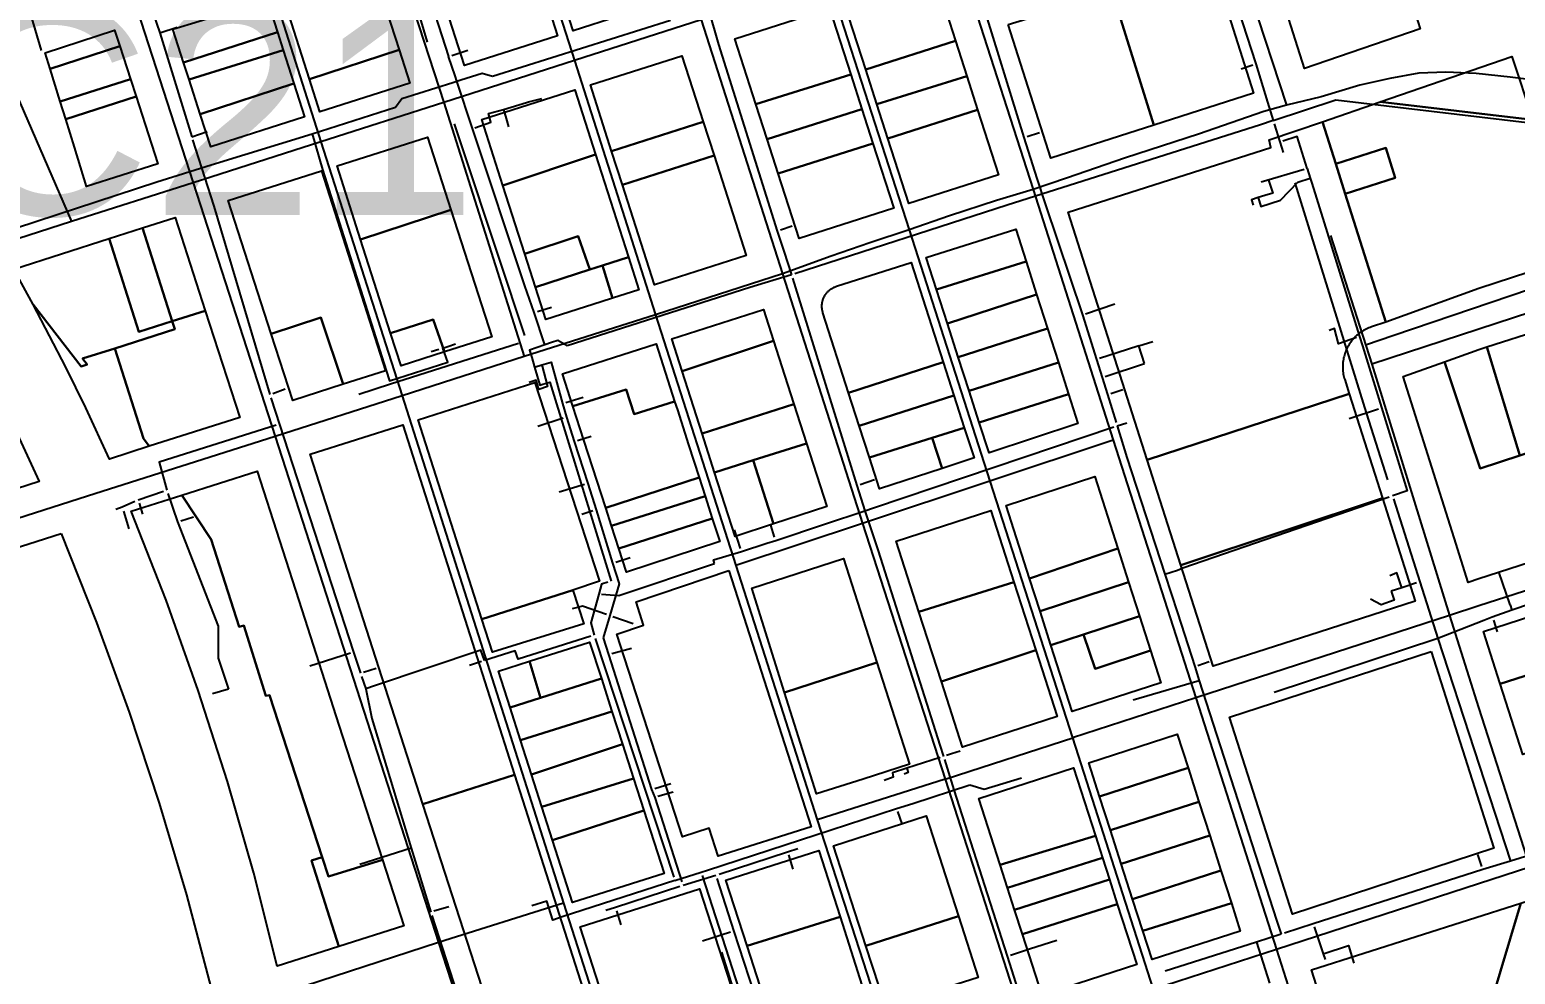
# Model space of a CAD drawing. Extents: x 1876309 to 1899261, y 443723 to 466661.
# Drawn here: x 1890932 to 1893052, y 455498 to 456847 of the extents above; entities that cross this region are included whole.
import ezdxf

# ---------------------------------------------------------------- set-up
doc = ezdxf.new("R2010")
doc.units = 0
doc.header["$MEASUREMENT"] = 0
for name, color, linetype in [('Parcels', 31, 'Continuous'), ('Roads', 7, 'Continuous'), ('TEXT', 2, 'Continuous'), ('Waterlines', 5, 'Continuous')]:
    doc.layers.add(name, color=color, linetype=linetype)
doc.styles.get("Standard").update_dxf_attribs({"font": 'arial.ttf', "height": 300})

msp = doc.modelspace()

# ---------------------------------------------------------------- linework, layer by layer
at = {"layer": 'Parcels'}
for points in [[(1892446.9, 456995.8), (1892588.1, 457041), (1892678.8, 456755.8), (1892536.6, 456710.3), (1892477.2, 456899.5), (1892446.9, 456995.8)], [(1891797.3, 457013.6), (1891838.1, 456886.7), (1891707.6, 456844.9), (1891666.5, 456973.3), (1891797.3, 457013.6)], [(1892693.2, 456974.4), (1892741.9, 456964.2), (1892906.3, 456879.3), (1892916.3, 456847.7), (1892751.5, 456791), (1892693.2, 456974.4)], [(1891654.8, 456933.2), (1891685.3, 456837.8), (1891552.7, 456795.3), (1891522.1, 456890.8), (1891654.8, 456933.2)], [(1892253.4, 456830.7), (1892125.2, 456789.6), (1892095.1, 456883.5), (1892223.4, 456924.5), (1892253.4, 456830.7)], [(1891459.6, 456817.6), (1891331.4, 456775.9), (1891302, 456868.1), (1891430, 456909.3), (1891459.6, 456817.6)], [(1892328.5, 456853.9), (1892477.2, 456899.5), (1892536.6, 456710.3), (1892389.4, 456663.2), (1892328.5, 456853.9)], [(1891211.8, 456870.3), (1891271.2, 456888.6), (1891285.7, 456843), (1891151.9, 456799.6), (1891136.5, 456847.1), (1891211.8, 456870.3)], [(1892104, 456782.4), (1891968.6, 456740.4), (1891938.7, 456833.6), (1892073.8, 456876.7), (1892104, 456782.4)], [(1891060.9, 456822.9), (1890961.4, 456790.8), (1890954.4, 456813.5), (1891053.5, 456845.9), (1891060.9, 456822.9)], [(1891293.9, 456817.2), (1891159.6, 456775.6), (1891151.9, 456799.6), (1891285.7, 456843), (1891293.9, 456817.2)], [(1892269.5, 456780.3), (1892141.2, 456740), (1892125.2, 456789.6), (1892253.4, 456830.7), (1892269.5, 456780.3)], [(1891076.1, 456775.8), (1890975.9, 456743.8), (1890961.4, 456790.8), (1891060.9, 456822.9), (1891076.1, 456775.8)], [(1891309.1, 456769.8), (1891175.7, 456725.9), (1891159.6, 456775.6), (1891293.9, 456817.2), (1891309.1, 456769.8)], [(1891459.6, 456817.6), (1891474.8, 456770.4), (1891346.3, 456729.3), (1891331.4, 456775.9), (1891459.6, 456817.6)], [(1891762.6, 456673.2), (1891732.4, 456767.7), (1891863, 456809.3), (1891893.2, 456715.1), (1891762.6, 456673.2)], [(1893077.2, 456718), (1892859.2, 456743.5), (1893047.4, 456808.2), (1893077.2, 456718)], [(1891084.1, 456751.2), (1890983.7, 456718.8), (1890975.9, 456743.8), (1891076.1, 456775.8), (1891084.1, 456751.2)], [(1891309.1, 456769.8), (1891324.2, 456722.2), (1891190.7, 456679.5), (1891175.7, 456725.9), (1891309.1, 456769.8)], [(1892104, 456782.4), (1892119.8, 456733.2), (1891984.7, 456690.3), (1891968.6, 456740.4), (1892104, 456782.4)], [(1892285, 456731.9), (1892156.9, 456691.1), (1892141.2, 456740), (1892269.5, 456780.3), (1892285, 456731.9)], [(1891084.1, 456751.2), (1891096.9, 456711.4), (1891115, 456655.2), (1891013.4, 456622.7), (1890996, 456679), (1890983.7, 456718.8), (1891084.1, 456751.2)], [(1891607.4, 456624.2), (1891577.4, 456718.1), (1891710.1, 456760.5), (1891739.7, 456668.2), (1891607.4, 456624.2)], [(1893077.2, 456718), (1893141.5, 456523.3), (1893000, 456477.1), (1892867.5, 456428.9), (1892809.4, 456612.3), (1892880.9, 456635.1), (1892867.3, 456678), (1892795.9, 456655.2), (1892776.9, 456715.2), (1892859.2, 456743.5), (1893077.2, 456718)], [(1892135.6, 456684.1), (1892000.5, 456641.1), (1891984.7, 456690.3), (1892119.8, 456733.2), (1892135.6, 456684.1)], [(1892285, 456731.9), (1892314.6, 456639.3), (1892186.8, 456598.4), (1892156.9, 456691.1), (1892285, 456731.9)], [(1891908.8, 456666.7), (1891778, 456625.1), (1891762.6, 456673.2), (1891893.2, 456715.1), (1891908.8, 456666.7)], [(1892776.9, 456715.2), (1892795.9, 456655.2), (1892809.4, 456612.3), (1892867.5, 456428.9), (1892847.1, 456422.2), (1892845.2, 456421.5), (1892843.2, 456420.7), (1892841.3, 456419.9), (1892839.4, 456419), (1892837.6, 456418.1), (1892835.8, 456417.1), (1892834, 456416), (1892832.3, 456414.8), (1892830.6, 456413.6), (1892828.9, 456412.4), (1892827.3, 456411.1), (1892825.7, 456409.7), (1892824.2, 456408.3), (1892822.7, 456406.8), (1892821.3, 456405.3), (1892819.9, 456403.7), (1892818.6, 456402.1), (1892817.4, 456400.4), (1892816.2, 456398.7), (1892815.1, 456397), (1892814, 456395.2), (1892813, 456393.4), (1892812, 456391.5), (1892811.1, 456389.6), (1892810.3, 456387.7), (1892809.6, 456385.8), (1892808.9, 456383.8), (1892808.3, 456381.8), (1892807.8, 456379.8), (1892807.3, 456377.8), (1892806.9, 456375.8), (1892806.5, 456373.7), (1892806.3, 456371.6), (1892806.1, 456369.6), (1892806, 456367.5), (1892805.9, 456365.4), (1892806, 456363.3), (1892806.1, 456361.3), (1892806.2, 456359.2), (1892806.5, 456357.1), (1892806.8, 456355.1), (1892807.2, 456353), (1892807.6, 456351), (1892808.2, 456349), (1892808.8, 456347), (1892815.3, 456326.5), (1892526.9, 456232.6), (1892414.1, 456585.8), (1892703.4, 456678.2), (1892700.8, 456689.3), (1892776.9, 456715.2)], [(1891404.4, 456547.2), (1891370.9, 456652.2), (1891499.7, 456693.3), (1891533.2, 456589.5), (1891404.4, 456547.2)], [(1892135.6, 456684.1), (1892165.3, 456591.6), (1892030.2, 456548.3), (1892000.5, 456641.1), (1892135.6, 456684.1)], [(1891638.7, 456526.5), (1891607.4, 456624.2), (1891739.7, 456668.2), (1891786.6, 456521.9), (1891749.6, 456509.9), (1891731.7, 456504.2), (1891715, 456551.9), (1891638.7, 456526.5)], [(1891908.8, 456666.7), (1891954.6, 456524.1), (1891823.8, 456482.3), (1891778, 456625.1), (1891908.8, 456666.7)], [(1892795.9, 456655.2), (1892867.3, 456678), (1892880.9, 456635.1), (1892809.4, 456612.3), (1892795.9, 456655.2)], [(1891379.7, 456340.2), (1891347.7, 456435.6), (1891276.8, 456412.4), (1891215.5, 456602.6), (1891348.8, 456645.2), (1891440, 456359.5), (1891379.7, 456340.2)], [(1891135.7, 456430.2), (1891093.2, 456563.5), (1891139.8, 456578.4), (1891182.7, 456445.2), (1891135.7, 456430.2)], [(1891524, 456386.4), (1891508.1, 456432.7), (1891447.2, 456413.4), (1891404.4, 456547.2), (1891533.2, 456589.5), (1891591.7, 456408), (1891524, 456386.4)], [(1891093.2, 456563.5), (1891135.7, 456430.2), (1891088.1, 456415), (1891045.6, 456548.3), (1891093.2, 456563.5)], [(1892226.3, 456475.4), (1892211.6, 456521.1), (1892339.3, 456561.9), (1892354.2, 456515.6), (1892226.3, 456475.4)], [(1891053.6, 456391.4), (1891007.8, 456376.9), (1891014.2, 456368.4), (1891005.7, 456365.7), (1890937.4, 456454.4), (1890909.6, 456504.8), (1891045.6, 456548.3), (1891088.1, 456415), (1891135.7, 456430.2), (1891139.3, 456418.8), (1891053.6, 456391.4)], [(1891731.7, 456504.2), (1891653.9, 456479), (1891638.7, 456526.5), (1891715, 456551.9), (1891731.7, 456504.2)], [(1891786.6, 456521.9), (1891801.6, 456475.2), (1891763.9, 456463.1), (1891749.6, 456509.9), (1891786.6, 456521.9)], [(1892235.8, 456371.8), (1892100.9, 456328.1), (1892064.2, 456442.5), (1892063.9, 456443.5), (1892063.6, 456444.5), (1892063.4, 456445.5), (1892063.2, 456446.5), (1892063, 456447.6), (1892062.9, 456448.6), (1892062.8, 456449.7), (1892062.8, 456450.7), (1892062.8, 456451.8), (1892062.8, 456452.8), (1892062.8, 456453.9), (1892062.9, 456454.9), (1892063.1, 456455.9), (1892063.2, 456457), (1892063.4, 456458), (1892063.7, 456459), (1892063.9, 456460), (1892064.3, 456461), (1892064.6, 456462), (1892065, 456463), (1892065.4, 456464), (1892065.8, 456464.9), (1892066.3, 456465.8), (1892066.8, 456466.8), (1892067.4, 456467.7), (1892068, 456468.5), (1892068.6, 456469.4), (1892069.2, 456470.2), (1892069.9, 456471), (1892070.5, 456471.8), (1892071.3, 456472.6), (1892072, 456473.3), (1892072.8, 456474), (1892073.6, 456474.7), (1892074.4, 456475.4), (1892075.2, 456476), (1892076.1, 456476.6), (1892077, 456477.2), (1892077.9, 456477.7), (1892078.8, 456478.2), (1892079.7, 456478.7), (1892080.7, 456479.1), (1892081.6, 456479.5), (1892082.6, 456479.9), (1892083.6, 456480.2), (1892190.1, 456514.3), (1892235.8, 456371.8)], [(1892241.8, 456427.2), (1892226.3, 456475.4), (1892354.2, 456515.6), (1892369.2, 456468.5), (1892241.8, 456427.2)], [(1891653.9, 456479), (1891731.7, 456504.2), (1891749.6, 456509.9), (1891763.9, 456463.1), (1891747.8, 456457.9), (1891668.8, 456432.7), (1891653.9, 456479)], [(1890645.1, 456208.7), (1890583.3, 456400.6), (1890811.8, 456473.6), (1890864.5, 456372.4), (1890914.4, 456269.7), (1890945.7, 456201.3), (1890817.3, 456160.2), (1890787.5, 456254.9), (1890645.1, 456208.7)], [(1892369.2, 456468.5), (1892384.8, 456419.8), (1892257.3, 456379), (1892241.8, 456427.2), (1892369.2, 456468.5)], [(1890937.4, 456454.4), (1891005.7, 456365.7), (1891014.2, 456368.4), (1891007.8, 456376.9), (1891053.6, 456391.4), (1891094.5, 456262.9), (1891102.9, 456251.8), (1891045.9, 456233.4), (1891012.3, 456306.8), (1890984, 456364.9), (1890937.4, 456454.4)], [(1891863.2, 456359), (1891848.5, 456405.2), (1891979.4, 456447), (1891993.7, 456402.3), (1891863.2, 456359)], [(1891135.7, 456430.2), (1891182.7, 456445.2), (1891231.9, 456292.9), (1891102.9, 456251.8), (1891094.5, 456262.9), (1891053.6, 456391.4), (1891139.3, 456418.8), (1891135.7, 456430.2)], [(1891379.7, 456340.2), (1891307.6, 456317.1), (1891276.8, 456412.4), (1891347.7, 456435.6), (1891379.7, 456340.2)], [(1891447.2, 456413.4), (1891508.1, 456432.7), (1891524, 456386.4), (1891462.2, 456366.6), (1891447.2, 456413.4)], [(1893215.7, 456290.5), (1893058.6, 456238.6), (1893011.8, 456393.5), (1893166.6, 456443), (1893215.7, 456290.5)], [(1892272.7, 456331), (1892257.3, 456379), (1892384.8, 456419.8), (1892400.2, 456371.6), (1892272.7, 456331)], [(1891852.6, 456315.9), (1891795, 456297.4), (1891783.3, 456332.9), (1891707.3, 456309.2), (1891692.5, 456355.4), (1891826.3, 456398.1), (1891852.6, 456315.9)], [(1891863.2, 456359), (1891993.7, 456402.3), (1892009.4, 456353.5), (1892022.8, 456311.8), (1891891.8, 456270), (1891863.2, 456359)], [(1892951.1, 456372.4), (1893000, 456389.8), (1893011.8, 456393.5), (1893058.6, 456238.6), (1893001.9, 456219.8), (1893001.5, 456221.3), (1892988.8, 456259.3), (1892951.1, 456372.4)], [(1892235.8, 456371.8), (1892251.2, 456324.2), (1892116, 456281), (1892100.9, 456328.1), (1892235.8, 456371.8)], [(1892400.2, 456371.6), (1892414.7, 456326.2), (1892287.3, 456285.6), (1892272.7, 456331), (1892400.2, 456371.6)], [(1892951.1, 456372.4), (1892988.8, 456259.3), (1893001.5, 456221.3), (1893001.9, 456219.8), (1893058.6, 456238.6), (1893215.7, 456290.5), (1893232, 456239.8), (1893262, 456146.5), (1893163.2, 456114.8), (1893102, 456095.2), (1893000, 456062.5), (1892985, 456057.5), (1892964.8, 456121.1), (1892927.2, 456240.1), (1892892, 456351.5), (1892951.1, 456372.4)], [(1891707.3, 456046.5), (1891577.6, 456005), (1891486.7, 456289.7), (1891653.2, 456342.9), (1891745.5, 456059.1), (1891707.3, 456046.5)], [(1891707.3, 456309.2), (1891783.3, 456332.9), (1891795, 456297.4), (1891852.6, 456315.9), (1891856.6, 456303.6), (1891872.5, 456253.8), (1891887.5, 456207.1), (1891754.3, 456163.8), (1891723, 456260.7), (1891707.3, 456309.2)], [(1892251.2, 456324.2), (1892265.9, 456278.3), (1892220, 456263.8), (1892130.6, 456235.5), (1892116, 456281), (1892251.2, 456324.2)], [(1892287.3, 456285.6), (1892414.7, 456326.2), (1892428.2, 456284.1), (1892301.3, 456242.2), (1892287.3, 456285.6)], [(1892862.6, 456177.6), (1892725.4, 456131.8), (1892575, 456081.8), (1892526.9, 456232.6), (1892815.3, 456326.5), (1892862.6, 456177.6)], [(1891909.6, 456214.2), (1891891.8, 456270), (1892022.8, 456311.8), (1892040.8, 456255.9), (1891964.7, 456231.7), (1891909.6, 456214.2)], [(1891493.5, 455740.8), (1891332.3, 456240.4), (1891464.5, 456282.6), (1891624.1, 455782.5), (1891493.5, 455740.8)], [(1892265.9, 456278.3), (1892279.8, 456235.2), (1892234.4, 456220.2), (1892220, 456263.8), (1892265.9, 456278.3)], [(1891993.5, 456140.8), (1891964.7, 456231.7), (1892040.8, 456255.9), (1892069.7, 456165.9), (1891993.5, 456140.8)], [(1892130.6, 456235.5), (1892220, 456263.8), (1892234.4, 456220.2), (1892145, 456190.8), (1892130.6, 456235.5)], [(1891149.3, 456181.9), (1891256.7, 456216.2), (1891320.5, 456018.2), (1891373.6, 455853.8), (1891435.6, 455661.5), (1891358.7, 455637.5), (1891349.6, 455665.2), (1891274.4, 455896.4), (1891269.2, 455895.6), (1891237.6, 455996), (1891231.4, 455993.9), (1891191.2, 456118.8), (1891149.3, 456181.9)], [(1891909.6, 456214.2), (1891964.7, 456231.7), (1891993.5, 456140.8), (1891938.9, 456122.8), (1891909.6, 456214.2)], [(1891896, 456180.6), (1891762.4, 456138.4), (1891754.3, 456163.8), (1891887.5, 456207.1), (1891896, 456180.6)], [(1892485.2, 456105.7), (1892358.8, 456063.2), (1892325.5, 456167.1), (1892452.4, 456208.4), (1892485.2, 456105.7)], [(1891349.6, 455665.2), (1891334.4, 455660.3), (1891373.6, 455537.8), (1891285.6, 455509.7), (1891252.2, 455642.1), (1891214.6, 455773.3), (1891172.9, 455903.3), (1891127.1, 456031.9), (1891077.2, 456158.9), (1891149.3, 456181.9), (1891191.2, 456118.8), (1891231.4, 455993.9), (1891237.6, 455996), (1891269.2, 455895.6), (1891274.4, 455896.4), (1891349.6, 455665.2)], [(1891906.2, 456148.7), (1891773, 456105.7), (1891762.4, 456138.4), (1891896, 456180.6), (1891906.2, 456148.7)], [(1892575, 456081.8), (1892725.4, 456131.8), (1892862.6, 456177.6), (1892909.3, 456030.8), (1892772.2, 455986.5), (1892621, 455937.8), (1892575, 456081.8)], [(1892336.6, 456057.9), (1892201.3, 456015.2), (1892168.9, 456116.2), (1892303.8, 456160.1), (1892336.6, 456057.9)], [(1891906.2, 456148.7), (1891916.9, 456115.6), (1891784, 456071.8), (1891773, 456105.7), (1891906.2, 456148.7)], [(1890977.2, 456127), (1891027.6, 456000.1), (1891074.2, 455871.9), (1891116.9, 455742.2), (1891155.8, 455611.4), (1891190.8, 455479.5), (1890909.1, 455389.6), (1890700, 456038.5), (1890977.2, 456127)], [(1892009.5, 455900), (1891962.6, 456049), (1892093.6, 456091.6), (1892141.2, 455943.1), (1892009.5, 455900)], [(1892485.2, 456105.7), (1892500.5, 456057.8), (1892374, 456016.2), (1892358.8, 456063.2), (1892485.2, 456105.7)], [(1891930, 456074.5), (1892047.3, 455708.5), (1891914.8, 455666.4), (1891901.8, 455706.4), (1891863.9, 455694.3), (1891770, 455983.5), (1891808.3, 455996.3), (1891797.5, 456029.8), (1891930, 456074.5)], [(1891707.3, 456046.5), (1891722.8, 455998.4), (1891592.8, 455957.6), (1891577.6, 456005), (1891707.3, 456046.5)], [(1892367.8, 455960.8), (1892233.2, 455915.9), (1892201.3, 456015.2), (1892336.6, 456057.9), (1892367.8, 455960.8)], [(1892500.5, 456057.8), (1892516.1, 456009.1), (1892436.1, 455983), (1892389.5, 455967.8), (1892374, 456016.2), (1892500.5, 456057.8)], [(1893124.4, 455942.8), (1893030.6, 455912.8), (1893006.8, 455987.3), (1893128.7, 456026.8), (1893152.7, 455951.8), (1893124.4, 455942.8)], [(1892531.7, 455960.1), (1892452.6, 455934.2), (1892436.1, 455983), (1892516.1, 456009.1), (1892531.7, 455960.1)], [(1892531.7, 455960.1), (1892546.6, 455913.8), (1892420, 455873), (1892389.5, 455967.8), (1892436.1, 455983), (1892452.6, 455934.2), (1892531.7, 455960.1)], [(1891748, 455920.3), (1891661.2, 455892.8), (1891645.3, 455944.8), (1891731.3, 455971.9), (1891748, 455920.3)], [(1892367.8, 455960.8), (1892398.3, 455866), (1892263.2, 455822.4), (1892233.2, 455915.9), (1892367.8, 455960.8)], [(1892932.2, 455958.9), (1893021.6, 455677.8), (1892734.2, 455583.5), (1892644.2, 455865.1), (1892932.2, 455958.9)], [(1891617.8, 455879), (1891601.2, 455930.9), (1891645.3, 455944.8), (1891661.2, 455892.8), (1891617.8, 455879)], [(1892009.5, 455900), (1892141.2, 455943.1), (1892187.8, 455798.1), (1892121.4, 455776.7), (1892055.1, 455755.3), (1892009.5, 455900)], [(1893124.4, 455942.8), (1893156.8, 455841.2), (1893063, 455811.6), (1893030.6, 455912.8), (1893124.4, 455942.8)], [(1891661.2, 455892.8), (1891748, 455920.3), (1891763.2, 455873.1), (1891632.8, 455832.2), (1891617.8, 455879), (1891661.2, 455892.8)], [(1891778.2, 455826.6), (1891648.5, 455783), (1891632.8, 455832.2), (1891763.2, 455873.1), (1891778.2, 455826.6)], [(1892459.1, 455751.5), (1892443.6, 455799.8), (1892569.9, 455840.9), (1892585.2, 455792.8), (1892459.1, 455751.5)], [(1891794.1, 455777.2), (1891663.2, 455737), (1891648.5, 455783), (1891778.2, 455826.6), (1891794.1, 455777.2)], [(1892317.2, 455654.2), (1892286.8, 455748.7), (1892421.8, 455792.7), (1892453, 455695.5), (1892317.2, 455654.2)], [(1892459.1, 455751.5), (1892585.2, 455792.8), (1892600.8, 455744.1), (1892474.5, 455703.6), (1892459.1, 455751.5)], [(1891624.1, 455782.5), (1891785.6, 455276.6), (1891656.8, 455234.9), (1891493.5, 455740.8), (1891624.1, 455782.5)], [(1891808.8, 455731.9), (1891678.3, 455689.5), (1891663.2, 455737), (1891794.1, 455777.2), (1891808.8, 455731.9)], [(1891678.3, 455689.5), (1891808.8, 455731.9), (1891837.8, 455642), (1891706.8, 455600.5), (1891678.3, 455689.5)], [(1892474.5, 455703.6), (1892600.8, 455744.1), (1892616.2, 455696.1), (1892489.9, 455655.6), (1892474.5, 455703.6)], [(1892125.5, 455538.4), (1892079.3, 455681.1), (1892211.6, 455724.2), (1892257.6, 455581), (1892125.5, 455538.4)], [(1893093, 455442.4), (1893015.8, 455451.2), (1893060, 455599.2), (1893419.5, 455713.7), (1893517.3, 455407.8), (1893383.2, 455364.7), (1893381.7, 455347.1), (1893269.1, 455356.4), (1893107.6, 455369.8), (1893126.5, 455438.5), (1893093, 455442.4)], [(1892453, 455695.5), (1892463, 455664.3), (1892327.7, 455621.3), (1892317.2, 455654.2), (1892453, 455695.5)], [(1892616.2, 455696.1), (1892632.1, 455646.2), (1892506.2, 455605), (1892489.9, 455655.6), (1892616.2, 455696.1)], [(1891349.6, 455665.2), (1891358.7, 455637.5), (1891435.6, 455661.5), (1891466, 455567.3), (1891373.6, 455537.8), (1891334.4, 455660.3), (1891349.6, 455665.2)], [(1891955.9, 455538.6), (1891925.8, 455632.1), (1892058.3, 455674.4), (1892088.6, 455579.9), (1891992.7, 455550.1), (1891955.9, 455538.6)], [(1892463, 455664.3), (1892473, 455633.2), (1892337.7, 455590.1), (1892327.7, 455621.3), (1892463, 455664.3)], [(1892632.1, 455646.2), (1892647.2, 455599.2), (1892520.7, 455559.9), (1892506.2, 455605), (1892632.1, 455646.2)], [(1891762.3, 455426.7), (1891717.9, 455565.7), (1891888.1, 455620), (1891932.5, 455483.1), (1891762.3, 455426.7)], [(1892348.9, 455555.3), (1892337.7, 455590.1), (1892473, 455633.2), (1892484.2, 455598.1), (1892348.9, 455555.3)], [(1892520.7, 455559.9), (1892647.2, 455599.2), (1892659.8, 455559.5), (1892534, 455518.8), (1892520.7, 455559.9)], [(1892952.2, 455397.1), (1892905.4, 455382.1), (1892810.1, 455351.8), (1892761.5, 455504.1), (1893060, 455599.2), (1893015.8, 455451.2), (1893003.5, 455452.6), (1892998.8, 455411.9), (1892952.2, 455397.1)], [(1891955.9, 455538.6), (1891992.7, 455550.1), (1892088.6, 455579.9), (1892119.8, 455482.3), (1891987.9, 455439.4), (1891960.7, 455524), (1891955.9, 455538.6)], [(1892257.6, 455581), (1892285.7, 455493.5), (1892153.8, 455451.5), (1892125.5, 455538.4), (1892257.6, 455581)], [(1892348.9, 455555.3), (1892484.2, 455598.1), (1892512, 455511.7), (1892377, 455467.9), (1892348.9, 455555.3)]]:
    msp.add_lwpolyline(points, close=True, dxfattribs=at)
at = {"layer": 'Roads'}
for p, q in [((1891554.4, 457285.3), (1891709.8, 456802.6)), ((1891367.2, 457225), (1891523, 456742.6)), ((1891193.7, 457169.6), (1891347.9, 456686.6)), ((1892617, 457072.1), (1892725.6, 456739)), ((1892249.3, 456975.5), (1892364, 456618.5)), ((1892072.2, 456918.7), (1892187.1, 456560.8)), ((1891080.3, 456891.4), (1891165.5, 456628)), ((1891890.3, 456860.5), (1891709.8, 456802.6)), ((1891890.3, 456860.5), (1892006.7, 456497.9)), ((1890877.5, 456836.2), (1890991.9, 456572.7)), ((1891709.8, 456802.6), (1891523, 456742.6)), ((1891709.8, 456802.6), (1891825.1, 456439.5)), ((1891523, 456742.6), (1891347.9, 456686.6)), ((1891523, 456742.6), (1891637.7, 456379.8)), ((1891347.9, 456686.6), (1891165.5, 456628)), ((1891347.9, 456686.6), (1891463.8, 456324)), ((1891165.5, 456628), (1890991.9, 456572.7)), ((1891165.5, 456628), (1891282.4, 456265.8)), ((1892364, 456618.5), (1892478.6, 456260.5)), ((1890991.9, 456572.7), (1890536.6, 456426.5)), ((1892187.1, 456560.8), (1892302.6, 456201.9)), ((1892788.5, 456552.7), (1892847.6, 456369.1)), ((1892006.7, 456497.9), (1891825.1, 456439.5)), ((1892006.7, 456497.9), (1892120.7, 456141.5)), ((1893193.3, 456482.3), (1892847.6, 456369.1)), ((1891825.1, 456439.5), (1891637.7, 456379.8)), ((1891825.1, 456439.5), (1891940, 456081.5)), ((1891637.7, 456379.8), (1891463.8, 456324)), ((1892847.6, 456369.1), (1892958.3, 456010.3)), ((1891463.8, 456324), (1891282.4, 456265.8)), ((1891463.8, 456324), (1891693.9, 455599.5)), ((1891282.4, 456265.8), (1891515.8, 455543.1)), ((1892478.6, 456260.5), (1892302.6, 456201.9)), ((1892478.6, 456260.5), (1892596.2, 455892.7)), ((1892302.6, 456201.9), (1892120.7, 456141.5)), ((1892302.6, 456201.9), (1892420.4, 455835.6)), ((1892120.7, 456141.5), (1891940, 456081.5)), ((1892120.7, 456141.5), (1892238.5, 455776.7)), ((1891940, 456081.5), (1892055.8, 455718.3)), ((1892958.3, 456010.3), (1892596.2, 455892.7)), ((1892596.2, 455892.7), (1892420.4, 455835.6)), ((1892596.2, 455892.7), (1892711.5, 455533.4)), ((1892422.1, 455835.6), (1892240.2, 455776.7)), ((1892420.4, 455835.6), (1892535.7, 455476.3)), ((1892238.5, 455776.7), (1892055.8, 455718.3)), ((1892238.5, 455776.7), (1892354.1, 455417)), ((1892055.8, 455718.3), (1892172.6, 455358)), ((1891693.9, 455599.5), (1891515.8, 455543.1)), ((1891693.9, 455599.5), (1891809.7, 455239.8)), ((1891515.8, 455543.1), (1891303.9, 455474.5)), ((1891515.8, 455543.1), (1891632.6, 455182.3)), ((1891919.4, 455529.3), (1891992.2, 455299.4)), ((1892711.5, 455533.4), (1892535.7, 455476.3)), ((1892711.5, 455533.4), (1892831.2, 455159.1))]:
    msp.add_line(p, q, dxfattribs=at)
for points in [[(1893101.9, 456771.7), (1893045, 456778.6), (1892996.3, 456783.9), (1892953.3, 456785.8), (1892914.7, 456784.4), (1892873.1, 456776.7), (1892830.6, 456767.2), (1892775.3, 456750.9), (1892725.6, 456739)], [(1892725.6, 456739), (1892693.6, 456729.5), (1892600, 456697.5), (1892496, 456663.6), (1892411.9, 456634.6), (1892364, 456618.5)], [(1892364, 456618.5), (1892311.7, 456602.5), (1892244.9, 456581), (1892187.1, 456560.8)], [(1892187.1, 456560.8), (1892131, 456542.3), (1892076, 456523), (1892006.7, 456497.9)], [(1891282.4, 456265.8), (1891014.9, 456180.3), (1890652.4, 456064.2)], [(1893310.1, 456123.5), (1893000, 456023.9), (1892958.3, 456010.3)], [(1892958.3, 456010.3), (1892999.9, 455878.9), (1893072.8, 455650.6)], [(1893072.8, 455650.6), (1892999.9, 455627.2), (1892711.5, 455533.4)]]:
    msp.add_lwpolyline(points, dxfattribs=at)
at = {"layer": 'Waterlines', "color": 5}
for p, q in [((1891413.6, 457114.6), (1891499.5, 456828.9)), ((1892597.4, 457057.6), (1892682.2, 456797.6)), ((1892271.4, 456950.3), (1892351, 456692.4)), ((1891091.6, 456917.8), (1891118, 456842.1)), ((1891900.5, 456876.8), (1891915.3, 456825.6)), ((1890933.8, 456866.8), (1890948.4, 456816.9)), ((1891118, 456842.1), (1891142.8, 456850.3)), ((1891592.9, 456780.1), (1891846.6, 456859.9)), ((1891118, 456842.1), (1891163.4, 456693.7)), ((1891539.2, 456780.8), (1891530.1, 456808.3)), ((1891534.5, 456809.7), (1891557.4, 456817.2)), ((1891915.3, 456825.6), (1891999.1, 456559.1)), ((1892661.2, 456790.6), (1892677.9, 456796.2)), ((1892682.2, 456797.6), (1892698.4, 456743)), ((1891535.9, 456771.2), (1891547.4, 456774.9)), ((1891541.8, 456773.1), (1891539.2, 456780.8)), ((1891564.3, 456705.5), (1891541.8, 456773.1)), ((1891335.2, 456697.9), (1891454.4, 456736.1)), ((1891608.3, 456732.8), (1891641, 456742.4)), ((1891608.3, 456732.8), (1891612, 456719.8)), ((1892698.4, 456743), (1892706.7, 456716.7)), ((1891163.4, 456693.7), (1891185.3, 456701.2)), ((1891639, 456481), (1891564.3, 456705.5)), ((1891612, 456719.8), (1891615.7, 456708)), ((1892688.6, 456710.9), (1892376.8, 456611.8)), ((1892706.7, 456716.7), (1892688.6, 456710.9)), ((1892708.1, 456712.2), (1892716.2, 456686.3)), ((1891164.8, 456689.3), (1891177.4, 456649.1)), ((1891191, 456653.4), (1891335.2, 456697.9)), ((1891335.2, 456697.9), (1891350.3, 456647)), ((1892351, 456692.4), (1892369.6, 456634)), ((1892355.5, 456693.9), (1892373.1, 456699.8)), ((1892716.2, 456686.3), (1892721, 456671)), ((1891113.9, 456629.2), (1891191, 456653.4)), ((1891177.4, 456649.1), (1891195, 456594.8)), ((1891350.3, 456647), (1891441.1, 456360)), ((1892750.8, 456647), (1892689.7, 456628.8)), ((1892755.3, 456648.3), (1892759.6, 456634.5)), ((1890883, 456553.6), (1891113.9, 456629.2)), ((1892369.6, 456634), (1892381.2, 456598)), ((1892759.6, 456634.5), (1892761.8, 456627.3)), ((1892761.8, 456627.3), (1892830.1, 456408.7)), ((1891195, 456594.8), (1891274.7, 456325.6)), ((1892327, 456595.9), (1892024, 456498)), ((1892376.8, 456611.8), (1892327, 456595.9)), ((1892381.2, 456598), (1892434.4, 456439.4)), ((1892694.8, 456610), (1892685.3, 456606.9)), ((1891999.1, 456559.1), (1892008.4, 456530.5)), ((1892003.7, 456560.8), (1892020.2, 456566.7)), ((1892008.4, 456530.5), (1892019.4, 456496.5)), ((1892019.4, 456496.5), (1891959.8, 456478.3)), ((1892878.9, 456410.2), (1893141.9, 456499.6)), ((1891652, 456442.7), (1891639, 456481)), ((1891959.8, 456478.3), (1891699.3, 456395)), ((1891656.7, 456444.2), (1891677.1, 456450.6)), ((1892438.9, 456440.9), (1892480.6, 456455.1)), ((1891667.6, 456396.8), (1891652, 456442.7)), ((1892434.4, 456439.4), (1892454.5, 456375.8)), ((1892830.1, 456408.7), (1892834.3, 456395)), ((1892838.7, 456396.5), (1892878.9, 456410.2)), ((1891516, 456390), (1891505.1, 456386.7)), ((1891522, 456392), (1891528.9, 456394.3)), ((1891528.9, 456394.3), (1891540, 456398)), ((1891677, 456399.9), (1891667.6, 456396.8)), ((1892499, 456389.9), (1892459, 456377.3)), ((1892515, 456395), (1892499, 456389.9)), ((1892515, 456395), (1892534.9, 456401.2)), ((1892523, 456370), (1892515, 456395)), ((1891652.8, 456364.8), (1891663, 456367.9)), ((1892454.5, 456375.8), (1892462.7, 456349.8)), ((1892467.2, 456351.3), (1892523, 456370)), ((1892462.7, 456349.8), (1892470.4, 456325.5)), ((1891276.2, 456321), (1891394.3, 455957.9)), ((1891279.3, 456327.3), (1891296.9, 456333.6)), ((1891697.5, 456314.1), (1891722, 456322)), ((1892470.4, 456325.5), (1892482.5, 456285.6)), ((1892474.9, 456327.1), (1892492.3, 456333)), ((1891692.8, 456312.6), (1891698.1, 456293.5)), ((1892815.4, 456291.4), (1892857.1, 456305.2)), ((1891693.4, 456292), (1891657.4, 456280.2)), ((1891698.1, 456293.5), (1891709.3, 456258.6)), ((1892136.6, 456164), (1892479.5, 456279.4)), ((1892483.9, 456280.8), (1892497.9, 456285.4)), ((1892483.9, 456280.8), (1892498, 456235.7)), ((1891709.3, 456258.6), (1891728.5, 456198.7)), ((1891714, 456260.1), (1891733.4, 456266.3)), ((1892498, 456235.7), (1892552.1, 456069)), ((1891723.8, 456197.3), (1891687.9, 456186.2)), ((1891728.5, 456198.7), (1891740.5, 456161)), ((1892117.3, 456197.3), (1892137.9, 456204.2)), ((1891082.5, 456173.1), (1891064, 456165)), ((1891123.3, 456187.4), (1891087, 456175)), ((1891129.5, 456184.4), (1891143, 456144)), ((1892578, 456078.2), (1892872.3, 456179.4)), ((1892878.4, 456176.5), (1892915.8, 456058.3)), ((1891064, 456165), (1891055.1, 456161.7)), ((1891065.9, 456159), (1891073.9, 456134.1)), ((1891088.4, 456170.4), (1891093.1, 456155)), ((1891147.8, 456145.4), (1891166, 456151)), ((1891735.8, 456159.5), (1891720.2, 456154.3)), ((1891740.5, 456161), (1891764.1, 456084.9)), ((1892066.6, 456140.6), (1892124.1, 456159.8)), ((1892124.1, 456159.8), (1892136.6, 456164)), ((1891946.5, 456106), (1891938.1, 456132.4)), ((1891995.3, 456122), (1891989.7, 456139)), ((1891996.8, 456117.4), (1892066.6, 456140.6)), ((1891948, 456101.4), (1891984.1, 456113.2)), ((1891984.1, 456113.2), (1891996.8, 456117.4)), ((1891768.8, 456086.4), (1891789.2, 456092.8)), ((1893285.1, 456098.7), (1893047.4, 456017.6)), ((1892552.1, 456069), (1892570, 456075)), ((1892552.1, 456069), (1892570, 456014)), ((1892570, 456075), (1892578, 456078.2)), ((1893044.7, 456025.5), (1893028.6, 456072.3)), ((1892890.1, 456049.7), (1892875.1, 456044.7)), ((1892911.2, 456056.8), (1892890.1, 456049.7)), ((1892915.8, 456058.3), (1892941.8, 455977.2)), ((1893044.7, 456025.5), (1893047.4, 456017.6)), ((1891760, 456010.3), (1891750.6, 455978.3)), ((1891764.5, 456008.7), (1891793.4, 455998.6)), ((1892570, 456014), (1892594.8, 455937.5)), ((1893007.4, 456003.2), (1892941.8, 455977.2)), ((1893019.4, 456008), (1893007.4, 456003.2)), ((1893047.4, 456017.6), (1893019.4, 456008)), ((1893020.9, 456003.4), (1893026.3, 455986.8)), ((1891739.3, 455977.3), (1891851.6, 455636.5)), ((1891750.6, 455978.3), (1891758.1, 455954.5)), ((1891762.9, 455955.8), (1891791, 455963.7)), ((1892941.8, 455977.2), (1892708.2, 455900.1)), ((1892941.8, 455977.2), (1893045.3, 455659.5)), ((1891389.9, 455956.5), (1891332.2, 455937.8)), ((1891394.3, 455957.9), (1891404.4, 455927.7)), ((1891576.9, 455944.4), (1891559.7, 455938.9)), ((1891758.1, 455954.5), (1891819.8, 455761.6)), ((1892599.2, 455938.9), (1892615.5, 455944.4)), ((1891405.9, 455923.1), (1891411.9, 455905.3)), ((1891408.8, 455929.1), (1891426.6, 455934.8)), ((1892601.2, 455916.8), (1892507.1, 455889.4)), ((1892594.8, 455937.5), (1892601.2, 455916.8)), ((1892601.2, 455916.8), (1892711.5, 455575)), ((1891216, 455905), (1891192.9, 455898.3)), ((1891424.5, 455909.5), (1891411.9, 455905.3)), ((1891411.9, 455905.3), (1891420.3, 455863.2)), ((1891420.3, 455863.2), (1891476.8, 455678)), ((1892231.4, 455807.5), (1892183.9, 455792.2)), ((1891824.5, 455763), (1891847.4, 455770.1)), ((1892192.5, 455741.8), (1892273.8, 455768.6)), ((1891819.8, 455761.6), (1891824.1, 455750.5)), ((1891824.1, 455750.5), (1891836.4, 455713.2)), ((1891828.8, 455752), (1891850.5, 455758.5)), ((1892076, 455704.1), (1892169.1, 455734.6)), ((1892169.1, 455734.6), (1892192.5, 455741.8)), ((1892170.6, 455730.2), (1892176.6, 455712.7)), ((1891836.4, 455713.2), (1891863.1, 455629.7)), ((1891899.5, 455646.4), (1892076, 455704.1)), ((1891476.8, 455678), (1891403.2, 455654.7)), ((1891476.8, 455678), (1891504.5, 455586.5)), ((1891916.2, 455640.9), (1892013.6, 455672.6)), ((1892013.6, 455672.6), (1892028.2, 455677.3)), ((1892014.9, 455668.3), (1892021.2, 455648.2)), ((1893004.3, 455651.9), (1892998.6, 455668.9)), ((1893108.4, 455679.1), (1893045.3, 455659.5)), ((1891853.1, 455631.8), (1891890.3, 455643.5)), ((1891890.3, 455643.5), (1891899.5, 455646.4)), ((1893005.7, 455647.7), (1892763.9, 455569.7)), ((1893045.3, 455659.5), (1893005.7, 455647.7)), ((1891853.1, 455631.8), (1891692.2, 455579.7)), ((1891859.9, 455623.4), (1891768.4, 455593.2)), ((1891864.6, 455625), (1891911.5, 455639.4)), ((1891913, 455634.7), (1891937, 455559.2)), ((1891506, 455581.9), (1891541.6, 455471.3)), ((1891530.4, 455594.3), (1891509.2, 455587.9)), ((1891768.4, 455593.2), (1891754.3, 455588.9)), ((1891769.7, 455588.7), (1891775.7, 455568.7)), ((1891932.3, 455557.8), (1891892.5, 455545.4)), ((1891937, 455559.2), (1891983, 455418.6)), ((1892711.5, 455575), (1892718.3, 455555)), ((1892763.9, 455569.7), (1892722.8, 455556.5)), ((1892765.3, 455565.5), (1892778.2, 455527.1)), ((1892359.2, 455534.1), (1892398.1, 455546.8)), ((1892682.8, 455543.9), (1892552.7, 455502.2)), ((1892718.3, 455555), (1892682.8, 455543.9)), ((1892682.8, 455543.9), (1892701.3, 455485.3)), ((1892331.8, 455525.2), (1892359.2, 455534.1)), ((1892778.2, 455527.1), (1892780.9, 455519))]:
    msp.add_line(p, q, dxfattribs=at)
at = {"layer": 'Waterlines', "color": 3}
for p, q in [((1892020.8, 456491.8), (1892112.7, 456195.8)), ((1892112.7, 456195.8), (1892124.1, 456159.8)), ((1892124.1, 456159.8), (1892143, 456102.5)), ((1892237.5, 455804.4), (1892251, 455761.1)), ((1892251, 455761.1), (1892258.8, 455737.5)), ((1892258.8, 455737.5), (1892327.3, 455523.7)), ((1892327.3, 455523.7), (1892342.3, 455475.6))]:
    msp.add_line(p, q, dxfattribs=at)
at = {"layer": 'Waterlines', "color": 5}
for points in [[(1891385.5, 457154.5), (1891389.6, 457141.9), (1891428.9, 457121.6), (1891530.1, 456808.3)], [(1891454.4, 456736.1), (1891463.5, 456748.2), (1891535.9, 456771.2)], [(1891547.4, 456774.9), (1891577.8, 456784.5), (1891592.9, 456780.1)], [(1891641, 456742.4), (1891644.1, 456743.3), (1891663.1, 456748.4)], [(1892706.7, 456716.7), (1892796.2, 456746.4), (1893105.3, 456709.5)], [(1891567.7, 456706.6), (1891590.4, 456714.4), (1891586.8, 456726.9), (1891608.3, 456732.8)], [(1891538, 456712), (1891610.1, 456494.7), (1891629.4, 456436.9), (1891638.4, 456409.8)], [(1892755.3, 456648.3), (1892741, 456694), (1892720.7, 456687.6)], [(1892685.3, 456606.9), (1892689, 456594), (1892717, 456603), (1892742, 456629), (1892759.6, 456634.5)], [(1892700.2, 456631.9), (1892706.1, 456613.2), (1892694.8, 456610)], [(1892737.4, 456627.8), (1892839.4, 456299.3), (1892869.7, 456203.9)], [(1892685.3, 456606.9), (1892675.8, 456603.7), (1892678.4, 456595.9)], [(1892825.7, 456407.1), (1892800, 456398), (1892794, 456420), (1892786.4, 456417.1)], [(1891629.9, 456398.4), (1891447.2, 456340.2), (1891401.8, 456325.9)], [(1891441.1, 456360), (1891445.6, 456345.2), (1891529, 456372), (1891522, 456392)], [(1891667.6, 456396.8), (1891645.3, 456389.1), (1891648.8, 456378.6), (1891652.8, 456364.8)], [(1891699.3, 456395), (1891686, 456403), (1891677, 456399.9)], [(1892834.3, 456395), (1892898, 456188), (1892876.9, 456181)], [(1891663, 456367.9), (1891671, 456337), (1891659, 456333), (1891655, 456346), (1891645, 456343)], [(1891652.8, 456364.8), (1891660, 456339), (1891664.7, 456340.5)], [(1891663, 456367.9), (1891676.2, 456372), (1891692.8, 456312.6)], [(1891664.7, 456340.5), (1891674.6, 456343.5), (1891762.2, 456059.1)], [(1891283.9, 456282), (1891117, 456229), (1891128, 456189)], [(1891143, 456144), (1891201, 455995), (1891201, 455949), (1891216, 455905)], [(1891909.3, 456084.6), (1891907.9, 456089.7), (1891948, 456101.4)], [(1891748.4, 456040.5), (1891773, 456038.7), (1891909.3, 456084.6)], [(1891764.1, 456084.9), (1891773.3, 456055.5), (1891760, 456010.3)], [(1892890.1, 456049.7), (1892883, 456071), (1892873, 456067)], [(1891757.5, 456057.7), (1891748.1, 456054.8), (1891744.2, 456040.8)], [(1892875.1, 456044.7), (1892879.2, 456031.9), (1892860.6, 456025.6), (1892845.5, 456033.7)], [(1891755.5, 456011.8), (1891721.2, 456023.4), (1891706.6, 456019.8)], [(1891744.2, 456040.8), (1891732.8, 455999.7), (1891737.7, 455982)], [(1891733.2, 455980.5), (1891629.1, 455947.9), (1891625.2, 455959.5), (1891581.5, 455945.9)], [(1891581.5, 455945.9), (1891576, 455960.6), (1891424.5, 455909.5)], [(1892240.7, 455810.6), (1892247.9, 455813.2), (1892260, 455816.8)], [(1892183.9, 455792.2), (1892163.3, 455785.5), (1892164.4, 455779.1), (1892151.6, 455774.8)], [(1892183.9, 455792.2), (1892186, 455785.8), (1892180, 455783.8)], [(1892273.8, 455768.6), (1892294.2, 455762.1), (1892347.7, 455778.2)], [(1891891.8, 455638.9), (1891992, 455329.3), (1892000.2, 455331.9)], [(1891692.2, 455579.7), (1891678.9, 455575.4), (1891670.3, 455602.3), (1891648.7, 455595.7)], [(1892778.2, 455527.1), (1892814, 455539), (1892822, 455514)]]:
    msp.add_lwpolyline(points, dxfattribs=at)
at = {"layer": 'Waterlines', "color": 3}
msp.add_lwpolyline([(1892143, 456102.5), (1892231, 455825.2), (1892236.1, 455809)], dxfattribs=at)

# ---------------------------------------------------------------- texts
at = {"layer": 'TEXT'}
msp.add_text('C21', height=300, dxfattribs=at).set_placement((1890802.7, 456582))

doc.saveas('drawing.dxf')
